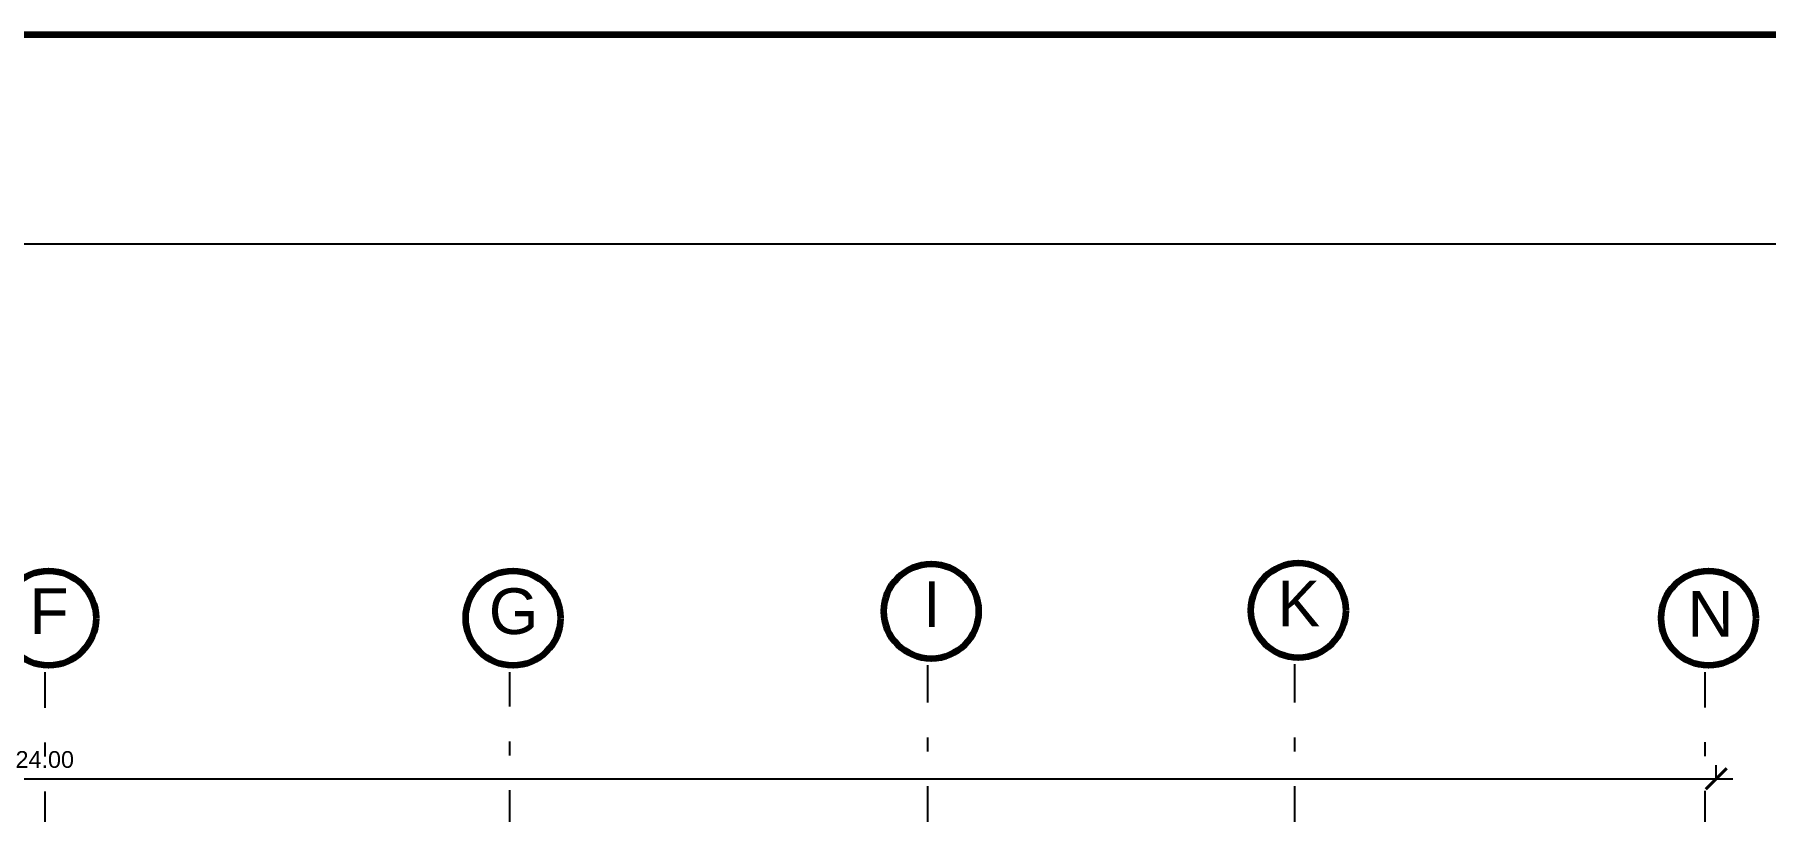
# Model space of a CAD drawing. Header units: millimetres. Extents: x 2204.1 to 2242.3, y 1175.1 to 1221.8.
# Drawn here: x 2222.77 to 2235.2, y 1216.21 to 1221.78 of the extents above; entities that cross this region are included whole.
import ezdxf
from ezdxf.enums import TextEntityAlignment as Align

# ---------------------------------------------------------------- set-up
doc = ezdxf.new("R2010")
doc.units = ezdxf.units.MM
doc.linetypes.add('DASHDOT', pattern=[1, 0.5, -0.25, 0, -0.25])
for name, color, linetype in [('CORTE', 8, 'Continuous'), ('MEMBRETE', 7, 'Continuous'), ('muros', 1, 'Continuous')]:
    doc.layers.add(name, color=color, linetype=linetype)
doc.styles.add('ROMAND', font='arial.ttf')
doc.styles.get("Standard").update_dxf_attribs({"font": 'arial.ttf'})
doc.dimstyles.new('ARVIM', dxfattribs={"dimscale": 0.12, "dimtxt": 1, "dimasz": 1.25, "dimexe": 0.8, "dimexo": 1, "dimtad": 2, "dimtih": 1, "dimtoh": 1, "dimzin": 4, "dimdsep": 46, "dimtxsty": 'ROMAND', "dimblk": 'ARCHTICK', "dimcen": 0, "dimdle": 1, "dimclrd": 1, "dimclre": 1, "dimclrt": 251, "dimadec": 0, "dimazin": 0, "dimtfac": 1, "dimtix": 1, "dimtmove": 0, "dimatfit": 3, "dimldrblk": 'ARCHTICK', "dimfxl": 1, "dimarcsym": 0})

# ---------------------------------------------------------------- blocks, each defined once
blk = doc.blocks.new('_ARCHTICK')
at = {"color": 0, "linetype": 'ByBlock', "const_width": 0.15}
blk.add_lwpolyline([(-0.5, -0.5), (0.5, 0.5)], dxfattribs=at)
blk = doc.blocks.new('*D161')
at = {"layer": 'DEFPOINTS', "color": 0, "transparency": 16777216}
for p in [(2234.844, 1216.442), (2210.845, 1216.348), (2234.844, 1216.312)]:
    blk.add_point(p, dxfattribs=at)
at = {"layer": 'muros', "color": 1, "lineweight": -2, "transparency": 16777216}
for p, q in [((2210.845, 1216.468), (2210.845, 1216.538)), ((2234.844, 1216.432), (2234.844, 1216.538)), ((2210.725, 1216.442), (2234.964, 1216.442))]:
    blk.add_line(p, q, dxfattribs=at)
at = {"layer": 'muros', "color": 1, "lineweight": -2, "transparency": 16777216, "xscale": 0.15, "yscale": 0.15, "zscale": 0.15, "rotation": 180}
blk.add_blockref('_ARCHTICK', (2210.845, 1216.442), dxfattribs=at)
at = {"layer": 'muros', "color": 1, "lineweight": -2, "transparency": 16777216, "xscale": 0.15, "yscale": 0.15, "zscale": 0.15}
blk.add_blockref('_ARCHTICK', (2234.844, 1216.442), dxfattribs=at)
at = {"layer": 'muros', "color": 251, "lineweight": 200, "transparency": 16777216, "insert": (2222.845, 1216.579), "char_height": 0.12, "attachment_point": 5, "style": 'ROMAND'}
blk.add_mtext('24.00', dxfattribs=at)

msp = doc.modelspace()

# ---------------------------------------------------------------- linework, layer by layer
at = {"layer": 'CORTE', "color": 11, "linetype": 'DASHDOT'}
for points in [[(2231.82, 1215.888), (2231.82, 1217.264)], [(2222.849, 1215.851), (2222.849, 1217.207)], [(2226.183, 1215.859), (2226.183, 1217.207)], [(2229.185, 1215.888), (2229.185, 1217.257)], [(2234.765, 1215.854), (2234.765, 1217.207)]]:
    msp.add_lwpolyline(points, dxfattribs=at)
at = {"layer": 'MEMBRETE', "color": 4}
msp.add_line((2205.568, 1220.281), (2240.809, 1220.281), dxfattribs=at)
at = {"layer": 'muros', "color": 4, "lineweight": 200}
msp.add_line((2204.068, 1221.781), (2242.309, 1221.781), dxfattribs=at)
at = {"layer": 'muros', "lineweight": 200}
for centre in [(2222.873, 1217.594), (2226.207, 1217.594), (2229.209, 1217.643), (2231.844, 1217.65), (2234.789, 1217.594)]:
    msp.add_circle(centre, 0.34, dxfattribs=at)

# ---------------------------------------------------------------- texts
for s, p in [('F', (2222.876, 1217.48)), ('G', (2226.211, 1217.48)), ('I', (2229.213, 1217.53)), ('K', (2231.847, 1217.536)), ('N', (2234.804, 1217.46))]:
    msp.add_text(s, height=0.328).set_placement(p, align=Align.CENTER)

# ---------------------------------------------------------------- dimensions: what is measured, and where the dimension line sits
dim = msp.add_linear_dim(base=(2234.844, 1216.442), p1=(2210.845, 1216.348), p2=(2234.844, 1216.312), dimstyle='ARVIM', dxfattribs=at)
dim.commit()
dim.dimension.update_dxf_attribs({"geometry": '*D161', "text_midpoint": (2222.845, 1216.579)})

doc.saveas('drawing.dxf')
